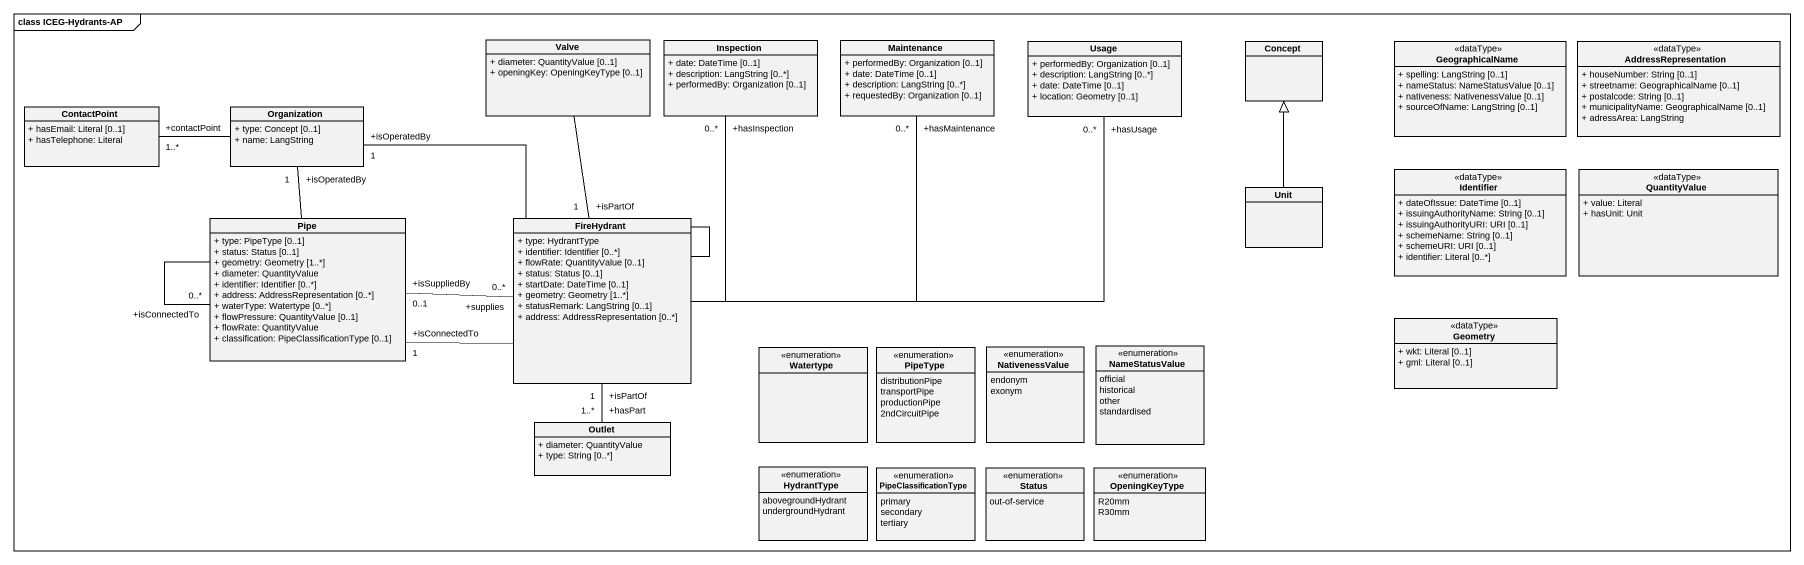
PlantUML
@startuml
mainframe class ICEG-Hydrants-AP
hide circle
hide empty members
skinparam classAttributeIconSize 0
class Valve {
  + diameter: QuantityValue [0..1]
  + openingKey: OpeningKeyType [0..1]
}
class Inspection {
  + date: DateTime [0..1]
  + description: LangString [0..*]
  + performedBy: Organization [0..1]
}
class Maintenance {
  + performedBy: Organization [0..1]
  + date: DateTime [0..1]
  + description: LangString [0..*]
  + requestedBy: Organization [0..1]
}
class Usage {
  + performedBy: Organization [0..1]
  + description: LangString [0..*]
  + date: DateTime [0..1]
  + location: Geometry [0..1]
}
class Concept
class GeographicalName <<dataType>> {
  + spelling: LangString [0..1]
  + nameStatus: NameStatusValue [0..1]
  + nativeness: NativenessValue [0..1]
  + sourceOfName: LangString [0..1]
}
class AddressRepresentation <<dataType>> {
  + houseNumber: String [0..1]
  + streetname: GeographicalName [0..1]
  + postalcode: String [0..1]
  + municipalityName: GeographicalName [0..1]
  + adressArea: LangString
}
class ContactPoint {
  + hasEmail: Literal [0..1]
  + hasTelephone: Literal
}
class Organization {
  + type: Concept [0..1]
  + name: LangString
}
class Unit
class Identifier <<dataType>> {
  + dateOfIssue: DateTime [0..1]
  + issuingAuthorityName: String [0..1]
  + issuingAuthorityURI: URI [0..1]
  + schemeName: String [0..1]
  + schemeURI: URI [0..1]
  + identifier: Literal [0..*]
}
class QuantityValue <<dataType>> {
  + value: Literal
  + hasUnit: Unit
}
class Pipe {
  + type: PipeType [0..1]
  + status: Status [0..1]
  + geometry: Geometry [1..*]
  + diameter: QuantityValue
  + identifier: Identifier [0..*]
  + address: AddressRepresentation [0..*]
  + waterType: Watertype [0..*]
  + flowPressure: QuantityValue [0..1]
  + flowRate: QuantityValue
  + classification: PipeClassificationType [0..1]
}
class FireHydrant {
  + type: HydrantType
  + identifier: Identifier [0..*]
  + flowRate: QuantityValue [0..1]
  + status: Status [0..1]
  + startDate: DateTime [0..1]
  + geometry: Geometry [1..*]
  + statusRemark: LangString [0..1]
  + address: AddressRepresentation [0..*]
}
class Geometry <<dataType>> {
  + wkt: Literal [0..1]
  + gml: Literal [0..1]
}
enum Watertype
enum PipeType {
  distributionPipe
  transportPipe
  productionPipe
  2ndCircuitPipe
}
enum NativenessValue {
  endonym
  exonym
}
enum NameStatusValue {
  official
  historical
  other
  standardised
}
class Outlet {
  + diameter: QuantityValue
  + type: String [0..*]
}
enum HydrantType {
  abovegroundHydrant
  undergroundHydrant
}
enum PipeClassificationType {
  primary
  secondary
  tertiary
}
enum Status {
  out-of-service
}
enum OpeningKeyType {
  R20mm
  R30mm
}
Valve -- "+isPartOf\n1" FireHydrant
Organization -left- "+contactPoint\n1..*" ContactPoint
Unit -up-|> Concept
Pipe -up- "+isOperatedBy\n1" Organization
Pipe -- "+isConnectedTo\n0..*" Pipe
Pipe "+isSuppliedBy\n0..1" -right- "+supplies\n0..*" FireHydrant
FireHydrant -up- "+hasInspection\n0..*" Inspection
FireHydrant -up- "+hasMaintenance\n0..*" Maintenance
FireHydrant -right- "+hasUsage\n0..*" Usage
FireHydrant -left- "+isOperatedBy\n1" Organization
FireHydrant -left- "+isConnectedTo\n1" Pipe
FireHydrant -- FireHydrant
Outlet "+hasPart\n1..*" -up- "+isPartOf\n1" FireHydrant
@enduml
